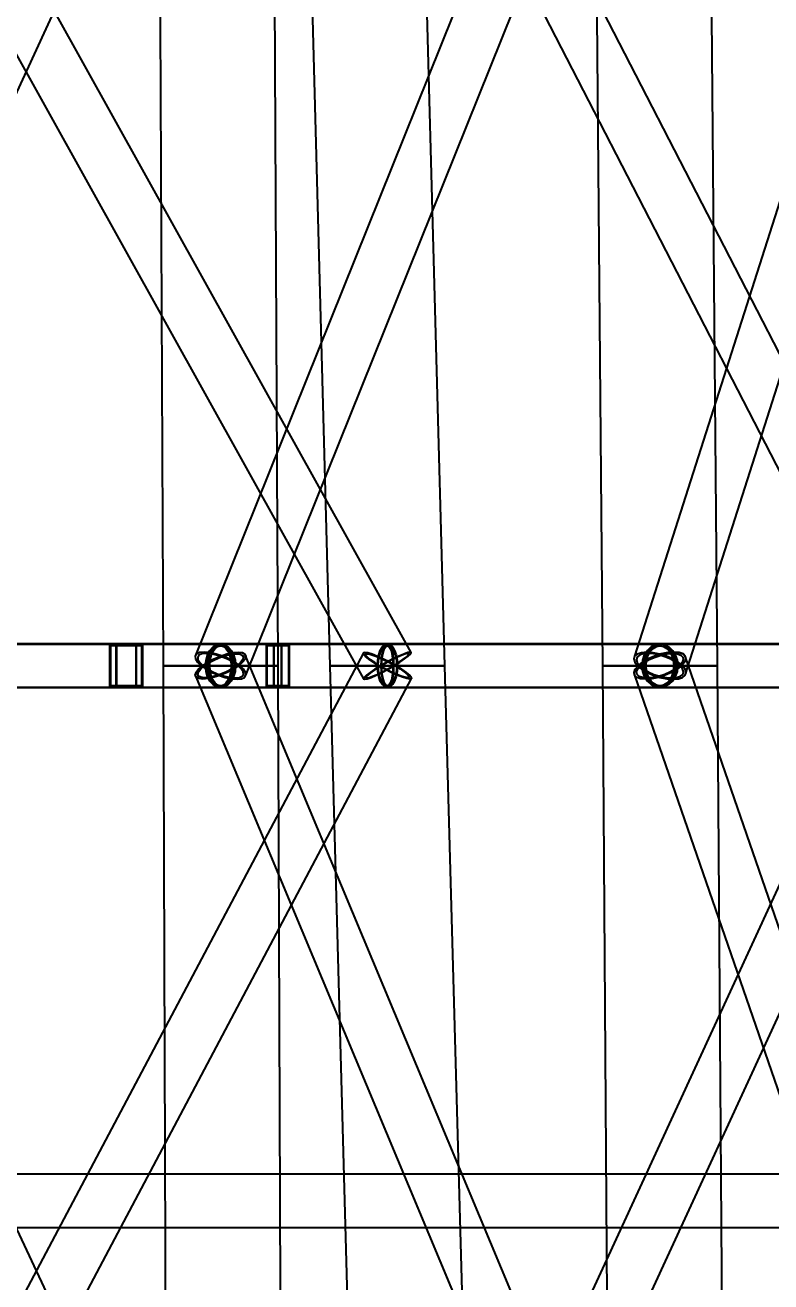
# Model space of a CAD drawing. Header units: millimetres. Extents: x -123812 to 252100, y -3000 to 639000.
# Drawn here: x 7765 to 14736, y 174243 to 185986 of the extents above; entities that cross this region are included whole.
import ezdxf

# ---------------------------------------------------------------- set-up
doc = ezdxf.new("R2010")
doc.units = ezdxf.units.MM
doc.layers.add('D-STR-DIM', color=7, linetype='Continuous', lineweight=13)
doc.layers.add('D-STR-STRC', color=7, linetype='Continuous', lineweight=25)
doc.styles.add('OpenSansCondensed-Light', font='OpenSansCondensed-Light.ttf')
doc.styles.add('TOWER_UNICODE', font='Arial Unicode.ttf')
doc.dimstyles.new('EZDXF', dxfattribs={"dimtxt": 0.25, "dimasz": 0.175, "dimexe": 0.375, "dimexo": 0.125, "dimgap": 0.1, "dimtad": 1, "dimlfac": 100, "dimzin": 12, "dimdsep": 46, "dimtxsty": 'OpenSansCondensed-Light', "dimblk": 'ARCHTICK', "dimcen": 2.5, "dimazin": 3, "dimtfac": 0.5, "dimtmove": 2, "dimatfit": 3})

# ---------------------------------------------------------------- blocks, each defined once
blk = doc.blocks.new('_ARCHTICK')
at = {"color": 0, "linetype": 'BYBLOCK', "const_width": 0.15}
blk.add_lwpolyline([(-0.5, -0.5), (0.5, 0.5)], dxfattribs=at)

msp = doc.modelspace()

# ---------------------------------------------------------------- linework, layer by layer
at = {"layer": 'D-STR-STRC'}
for points in [[(9315, 190108.4), (4707.9, 180108.4), (4705.9, 180088.5), (4719.7, 180062.6), (4748.3, 180032.4), (4789.8, 180000), (4841.3, 179967.6), (4899.5, 179937.4), (4960.2, 179911.5), (5019.3, 179891.6), (5072.9, 179879.1), (5117.3, 179874.8), (5149.4, 179879.1), (5167.1, 179891.6), (9774.2, 189891.6)], [(5363.1, 189877.8), (10928.7, 179877.8), (10937.8, 179873.4), (10961.4, 179877.8), (10997.9, 179890.4), (11044.9, 179910.5), (11099.1, 179936.7), (11156.9, 179967.2), (11214.3, 180000), (11267.3, 180032.8), (11312.4, 180063.3), (11346.6, 180089.5), (11367.4, 180109.6), (11373.4, 180122.2), (5807.9, 190122.2)], [(13375.5, 190089.5), (9354.4, 180089.5), (9357.4, 180063.3), (9376.5, 180032.8), (9410.2, 180000), (9456.3, 179967.2), (9511.6, 179936.7), (9572.3, 179910.5), (9634.4, 179890.4), (9693.5, 179877.8), (9745.7, 179873.4), (9787.5, 179877.8), (9815.8, 179890.4), (9828.9, 179910.5), (13850.1, 189910.5)], [(10659.9, 189879.1), (15816, 179879.1), (15836.3, 179874.8), (15870.4, 179879.1), (15915.8, 179891.6), (15969.5, 179911.5), (16027.9, 179937.4), (16086.9, 179967.6), (16142.6, 180000), (16191.1, 180032.4), (16229.1, 180062.6), (16254.1, 180088.5), (16264.3, 180108.4), (16259.1, 180120.9), (11103, 190120.9)], [(16654, 190089.3), (13462.4, 180089.3), (13454.3, 180063.1), (13462.9, 180032.7), (13487.4, 180000), (13526.4, 179967.3), (13577.1, 179936.9), (13636, 179910.7), (13699.2, 179890.6), (13762.4, 179878), (13821.1, 179873.7), (13871.6, 179878), (13910.2, 179890.6), (13934.4, 179910.7), (17125.9, 189910.7)], [(4937.5, 179796.8), (9591.6, 179796.8), (9619.8, 179803.7), (9646.1, 179824), (9668.7, 179856.3), (9686, 179898.4), (9696.9, 179947.4), (9700.6, 180000), (9696.9, 180052.6), (9686, 180101.6), (9668.7, 180143.7), (9646.1, 180176), (9619.8, 180196.3), (9591.6, 180203.2), (4937.5, 180203.2)], [(5717.2, 179796.8), (11151.1, 179796.8), (11165.9, 179803.7), (11179.8, 179824), (11191.8, 179856.3), (11200.9, 179898.4), (11206.6, 179947.4), (11208.6, 180000), (11206.6, 180052.6), (11200.9, 180101.6), (11191.8, 180143.7), (11179.8, 180176), (11165.9, 180196.3), (11151.1, 180203.2), (5717.2, 180203.2)], [(16037.5, 180203.2), (11151.1, 180203.2), (11126.7, 180196.3), (11104, 180176), (11084.5, 180143.7), (11069.6, 180101.6), (11060.2, 180052.6), (11057, 180000), (11060.2, 179947.4), (11069.6, 179898.4), (11084.5, 179856.3), (11104, 179824), (11126.7, 179803.7), (11151.1, 179796.8), (16037.5, 179796.8)], [(17031, 180203.2), (13698.4, 180203.2), (13655.6, 180196.3), (13615.7, 180176), (13581.4, 180143.7), (13555.1, 180101.6), (13538.5, 180052.6), (13532.9, 180000), (13538.5, 179947.4), (13555.1, 179898.4), (13581.4, 179856.3), (13615.7, 179824), (13655.6, 179803.7), (13698.4, 179796.8), (17031, 179796.8)], [(4706.4, 179895.9), (9396.2, 169895.9), (9406.6, 169883.9), (9431.9, 169879.8), (9470.6, 169883.9), (9520, 169895.9), (9576.7, 169915), (9636.8, 169939.9), (9696.3, 169968.9), (9751.1, 170000), (9797.5, 170031.1), (9832.2, 170060.1), (9853, 170085), (9858.5, 170104.1), (5168.6, 180104.1)], [(6075.3, 169880.4), (11375, 179880.4), (11373.4, 179892.7), (11356.6, 179912.4), (11325.7, 179938.1), (11283, 179967.9), (11231.3, 180000), (11174.1, 180032.1), (11115.3, 180061.9), (11059, 180087.6), (11009, 180107.3), (10968.6, 180119.6), (10940.7, 180123.9), (10927.1, 180119.6), (5627.3, 170119.6)], [(14006, 170087.6), (9828.1, 180087.6), (9819.6, 180107.3), (9795.5, 180119.6), (9757.5, 180123.9), (9708.2, 180119.6), (9651, 180107.3), (9589.7, 180087.6), (9528.6, 180061.9), (9471.7, 180032.1), (9423, 180000), (9385.9, 179967.9), (9362.7, 179938.1), (9355.1, 179912.4), (13533, 169912.4)], [(11657.9, 169895.9), (16269, 179895.9), (16265.5, 179915), (16246.4, 179939.9), (16213, 179968.9), (16167.7, 180000), (16113.6, 180031.1), (16054.2, 180060.1), (15993.7, 180085), (15936.2, 180104.1), (15885.6, 180116.1), (15845.4, 180120.2), (15818.2, 180116.1), (15806, 180104.1), (11194.9, 170104.1)], [(17394.2, 170089.6), (13935.5, 180089.6), (13914.4, 180109.8), (13878.7, 180122.4), (13830.6, 180126.8), (13773.5, 180122.4), (13711.3, 180109.8), (13648.3, 180089.6), (13588.6, 180063.4), (13536.4, 180032.8), (13495.3, 180000), (13468, 179967.2), (13456.4, 179936.6), (13461.3, 179910.4), (16920, 169910.4)]]:
    msp.add_lwpolyline(points, dxfattribs=at)
for points in [[(9007.7, 190000), (9053.9, 180000), (10129.4, 180000), (10081.4, 190000)], [(10344.6, 190000), (10613.3, 180000), (11688.8, 180000), (11418.3, 190000)], [(13075.9, 190000), (13160.6, 180000), (14236.2, 180000), (14149.6, 190000)], [(-94, 179800), (8803.6, 179800), (8803.6, 180200), (-94, 180200)], [(-36, 179800), (10161.7, 179800), (10161.7, 180200), (-36, 180200)], [(8557.3, 179800), (15530, 179800), (15530, 180200), (8557.3, 180200)], [(8557.3, 180200), (8862, 180200), (8862, 179800), (8557.3, 179800)], [(8566.4, 180188), (8852.9, 180188), (8852.9, 179812), (8566.4, 179812)], [(8615.7, 180200), (8803.6, 180200), (8803.6, 179800), (8615.7, 179800)], [(8621.3, 180188), (8798, 180188), (8798, 179812), (8621.3, 179812)], [(9451.6, 180000), (9456.4, 179947.4), (9470.4, 179898.4), (9492.6, 179856.3), (9521.6, 179824), (9555.4, 179803.7), (9591.6, 179796.8), (13698.4, 179796.8), (13734.6, 179803.7), (13768.4, 179824), (13797.4, 179856.3), (13819.6, 179898.4), (13833.6, 179947.4), (13838.4, 180000), (13833.6, 180052.6), (13819.6, 180101.6), (13797.4, 180143.7), (13768.4, 180176), (13734.6, 180196.3), (13698.4, 180203.2), (9591.6, 180203.2), (9555.4, 180196.3), (9521.6, 180176), (9492.6, 180143.7), (9470.4, 180101.6), (9456.4, 180052.6)], [(9731.6, 180000), (9726.9, 179947.4), (9712.9, 179898.4), (9690.6, 179856.3), (9661.6, 179824), (9627.9, 179803.7), (9591.6, 179796.8), (9555.4, 179803.7), (9521.6, 179824), (9492.6, 179856.3), (9470.4, 179898.4), (9456.4, 179947.4), (9451.6, 180000), (9456.4, 180052.6), (9470.4, 180101.6), (9492.6, 180143.7), (9521.6, 180176), (9555.4, 180196.3), (9591.6, 180203.2), (9627.9, 180196.3), (9661.6, 180176), (9690.6, 180143.7), (9712.9, 180101.6), (9726.9, 180052.6)], [(9720.6, 180000), (9716.2, 179951.5), (9703.3, 179906.4), (9682.8, 179867.6), (9656.1, 179837.9), (9625, 179819.2), (9591.6, 179812.8), (9558.3, 179819.2), (9527.2, 179837.9), (9500.4, 179867.6), (9479.9, 179906.4), (9467.1, 179951.5), (9462.7, 180000), (9467.1, 180048.5), (9479.9, 180093.6), (9500.4, 180132.4), (9527.2, 180162.1), (9558.3, 180180.8), (9591.6, 180187.2), (9625, 180180.8), (9656.1, 180162.1), (9682.8, 180132.4), (9703.3, 180093.6), (9716.2, 180048.5)], [(9700.6, 180000), (9696.9, 179947.4), (9686, 179898.4), (9668.7, 179856.3), (9646.1, 179824), (9619.8, 179803.7), (9591.6, 179796.8), (9563.4, 179803.7), (9537.2, 179824), (9514.6, 179856.3), (9497.3, 179898.4), (9486.4, 179947.4), (9482.7, 180000), (9486.4, 180052.6), (9497.3, 180101.6), (9514.6, 180143.7), (9537.2, 180176), (9563.4, 180196.3), (9591.6, 180203.2), (9619.8, 180196.3), (9646.1, 180176), (9668.7, 180143.7), (9686, 180101.6), (9696.9, 180052.6)], [(9692, 180000), (9688.6, 179951.5), (9678.5, 179906.4), (9662.6, 179867.6), (9641.8, 179837.9), (9617.6, 179819.2), (9591.6, 179812.8), (9565.7, 179819.2), (9541.5, 179837.9), (9520.7, 179867.6), (9504.7, 179906.4), (9494.7, 179951.5), (9491.3, 180000), (9494.7, 180048.5), (9504.7, 180093.6), (9520.7, 180132.4), (9541.5, 180162.1), (9565.7, 180180.8), (9591.6, 180187.2), (9617.6, 180180.8), (9641.8, 180162.1), (9662.6, 180132.4), (9678.5, 180093.6), (9688.6, 180048.5)], [(10019.8, 179800), (18602.4, 179800), (18602.4, 180200), (10019.8, 180200)], [(10019.8, 180200), (10231.6, 180200), (10231.6, 179800), (10019.8, 179800)], [(10026.1, 180188), (10225.2, 180188), (10225.2, 179812), (10026.1, 179812)], [(10089.7, 180200), (10161.7, 180200), (10161.7, 179800), (10089.7, 179800)], [(10091.8, 180188), (10159.5, 180188), (10159.5, 179812), (10091.8, 179812)], [(11245.1, 180000), (11241.9, 179947.4), (11232.5, 179898.4), (11217.6, 179856.3), (11198.1, 179824), (11175.4, 179803.7), (11151.1, 179796.8), (11126.7, 179803.7), (11104, 179824), (11084.5, 179856.3), (11069.6, 179898.4), (11060.2, 179947.4), (11057, 180000), (11060.2, 180052.6), (11069.6, 180101.6), (11084.5, 180143.7), (11104, 180176), (11126.7, 180196.3), (11151.1, 180203.2), (11175.4, 180196.3), (11198.1, 180176), (11217.6, 180143.7), (11232.5, 180101.6), (11241.9, 180052.6)], [(11237.7, 180000), (11234.8, 179951.5), (11226.1, 179906.4), (11212.3, 179867.6), (11194.4, 179837.9), (11173.5, 179819.2), (11151.1, 179812.8), (11128.6, 179819.2), (11107.7, 179837.9), (11089.8, 179867.6), (11076, 179906.4), (11067.3, 179951.5), (11064.4, 180000), (11067.3, 180048.5), (11076, 180093.6), (11089.8, 180132.4), (11107.7, 180162.1), (11128.6, 180180.8), (11151.1, 180187.2), (11173.5, 180180.8), (11194.4, 180162.1), (11212.3, 180132.4), (11226.1, 180093.6), (11234.8, 180048.5)], [(11208.6, 180000), (11206.6, 179947.4), (11200.9, 179898.4), (11191.8, 179856.3), (11179.8, 179824), (11165.9, 179803.7), (11151.1, 179796.8), (11136.2, 179803.7), (11122.3, 179824), (11110.4, 179856.3), (11101.2, 179898.4), (11095.5, 179947.4), (11093.5, 180000), (11095.5, 180052.6), (11101.2, 180101.6), (11110.4, 180143.7), (11122.3, 180176), (11136.2, 180196.3), (11151.1, 180203.2), (11165.9, 180196.3), (11179.8, 180176), (11191.8, 180143.7), (11200.9, 180101.6), (11206.6, 180052.6)], [(11204.1, 180000), (11202.3, 179951.5), (11197, 179906.4), (11188.5, 179867.6), (11177.6, 179837.9), (11164.8, 179819.2), (11151.1, 179812.8), (11137.3, 179819.2), (11124.5, 179837.9), (11113.6, 179867.6), (11105.1, 179906.4), (11099.8, 179951.5), (11098, 180000), (11099.8, 180048.5), (11105.1, 180093.6), (11113.6, 180132.4), (11124.5, 180162.1), (11137.3, 180180.8), (11151.1, 180187.2), (11164.8, 180180.8), (11177.6, 180162.1), (11188.5, 180132.4), (11197, 180093.6), (11202.3, 180048.5)], [(13863.9, 180000), (13858.3, 179947.4), (13841.7, 179898.4), (13815.4, 179856.3), (13781.1, 179824), (13741.2, 179803.7), (13698.4, 179796.8), (13655.6, 179803.7), (13615.7, 179824), (13581.4, 179856.3), (13555.1, 179898.4), (13538.5, 179947.4), (13532.9, 180000), (13538.5, 180052.6), (13555.1, 180101.6), (13581.4, 180143.7), (13615.7, 180176), (13655.6, 180196.3), (13698.4, 180203.2), (13741.2, 180196.3), (13781.1, 180176), (13815.4, 180143.7), (13841.7, 180101.6), (13858.3, 180052.6)], [(13850.9, 180000), (13845.7, 179951.5), (13830.4, 179906.4), (13806.2, 179867.6), (13774.6, 179837.9), (13737.9, 179819.2), (13698.4, 179812.8), (13658.9, 179819.2), (13622.2, 179837.9), (13590.6, 179867.6), (13566.4, 179906.4), (13551.1, 179951.5), (13545.9, 180000), (13551.1, 180048.5), (13566.4, 180093.6), (13590.6, 180132.4), (13622.2, 180162.1), (13658.9, 180180.8), (13698.4, 180187.2), (13737.9, 180180.8), (13774.6, 180162.1), (13806.2, 180132.4), (13830.4, 180093.6), (13845.7, 180048.5)], [(13838.4, 180000), (13833.6, 179947.4), (13819.6, 179898.4), (13797.4, 179856.3), (13768.4, 179824), (13734.6, 179803.7), (13698.4, 179796.8), (13662.2, 179803.7), (13628.4, 179824), (13599.4, 179856.3), (13577.2, 179898.4), (13563.2, 179947.4), (13558.4, 180000), (13563.2, 180052.6), (13577.2, 180101.6), (13599.4, 180143.7), (13628.4, 180176), (13662.2, 180196.3), (13698.4, 180203.2), (13734.6, 180196.3), (13768.4, 180176), (13797.4, 180143.7), (13819.6, 180101.6), (13833.6, 180052.6)], [(13827.4, 180000), (13823, 179951.5), (13810.1, 179906.4), (13789.6, 179867.6), (13762.9, 179837.9), (13731.8, 179819.2), (13698.4, 179812.8), (13665, 179819.2), (13633.9, 179837.9), (13607.2, 179867.6), (13586.7, 179906.4), (13573.8, 179951.5), (13569.4, 180000), (13573.8, 180048.5), (13586.7, 180093.6), (13607.2, 180132.4), (13633.9, 180162.1), (13665, 180180.8), (13698.4, 180187.2), (13731.8, 180180.8), (13762.9, 180162.1), (13789.6, 180132.4), (13810.1, 180093.6), (13823, 180048.5)], [(9410.2, 180000), (9456.3, 179967.2), (9511.6, 179936.7), (9572.3, 179910.5), (9634.4, 179890.4), (9693.5, 179877.8), (9745.7, 179873.4), (9787.5, 179877.8), (9815.8, 179890.4), (9828.9, 179910.5), (9825.8, 179936.7), (9806.8, 179967.2), (9773.1, 180000), (9727, 180032.8), (9671.7, 180063.3), (9611, 180089.5), (9548.9, 180109.6), (9489.7, 180122.2), (9437.5, 180126.6), (9395.8, 180122.2), (9367.4, 180109.6), (9354.4, 180089.5), (9357.4, 180063.3), (9376.5, 180032.8)], [(9760.2, 180000), (9711.6, 179967.9), (9654.7, 179938.1), (9593.6, 179912.4), (9532.3, 179892.7), (9475.1, 179880.4), (9425.8, 179876.1), (9387.8, 179880.4), (9363.7, 179892.7), (9355.1, 179912.4), (9362.7, 179938.1), (9385.9, 179967.9), (9423, 180000), (9471.7, 180032.1), (9528.6, 180061.9), (9589.7, 180087.6), (9651, 180107.3), (9708.2, 180119.6), (9757.5, 180123.9), (9795.5, 180119.6), (9819.6, 180107.3), (9828.1, 180087.6), (9820.6, 180061.9), (9797.4, 180032.1)], [(9428, 180000), (9469.6, 179970.5), (9519.4, 179943), (9574.2, 179919.3), (9630.2, 179901.2), (9683.5, 179889.8), (9730.6, 179885.9), (9768.2, 179889.8), (9793.8, 179901.2), (9805.6, 179919.3), (9802.8, 179943), (9785.6, 179970.5), (9755.2, 180000), (9713.7, 180029.5), (9663.8, 180057), (9609.1, 180080.7), (9553.1, 180098.8), (9499.8, 180110.2), (9452.7, 180114.1), (9415.1, 180110.2), (9389.5, 180098.8), (9377.7, 180080.7), (9380.5, 180057), (9397.7, 180029.5)], [(9743.6, 180000), (9699.8, 179971.1), (9648.5, 179944.2), (9593.4, 179921), (9538.1, 179903.3), (9486.5, 179892.1), (9442.1, 179888.3), (9407.9, 179892.1), (9386.1, 179903.3), (9378.4, 179921), (9385.2, 179944.2), (9406.1, 179971.1), (9439.6, 180000), (9483.5, 180028.9), (9534.8, 180055.8), (9589.9, 180079), (9645.1, 180096.7), (9696.7, 180107.9), (9741.2, 180111.7), (9775.4, 180107.9), (9797.1, 180096.7), (9804.9, 180079), (9798, 180055.8), (9777.2, 180028.9)], [(11231.3, 180000), (11283, 179967.9), (11325.7, 179938.1), (11356.6, 179912.4), (11373.4, 179892.7), (11375, 179880.4), (11361.5, 179876.1), (11333.5, 179880.4), (11293.1, 179892.7), (11243.1, 179912.4), (11186.8, 179938.1), (11128, 179967.9), (11070.8, 180000), (11019.1, 180032.1), (10976.4, 180061.9), (10945.5, 180087.6), (10928.7, 180107.3), (10927.1, 180119.6), (10940.7, 180123.9), (10968.6, 180119.6), (11009, 180107.3), (11059, 180087.6), (11115.3, 180061.9), (11174.1, 180032.1)], [(11087.8, 180000), (11034.8, 179967.2), (10989.7, 179936.7), (10955.5, 179910.5), (10934.7, 179890.4), (10928.7, 179877.8), (10937.8, 179873.4), (10961.4, 179877.8), (10997.9, 179890.4), (11044.9, 179910.5), (11099.1, 179936.7), (11156.9, 179967.2), (11214.3, 180000), (11267.3, 180032.8), (11312.4, 180063.3), (11346.6, 180089.5), (11367.4, 180109.6), (11373.4, 180122.2), (11364.4, 180126.6), (11340.7, 180122.2), (11304.2, 180109.6), (11257.2, 180089.5), (11203, 180063.3), (11145.2, 180032.8)], [(11223.4, 180000), (11270, 179971.1), (11308.5, 179944.2), (11336.3, 179921), (11351.5, 179903.3), (11353, 179892.1), (11340.7, 179888.3), (11315.6, 179892.1), (11279.2, 179903.3), (11234, 179921), (11183.3, 179944.2), (11130.3, 179971.1), (11078.7, 180000), (11032.1, 180028.9), (10993.6, 180055.8), (10965.8, 180079), (10950.6, 180096.7), (10949.1, 180107.9), (10961.4, 180111.7), (10986.5, 180107.9), (11022.9, 180096.7), (11068.1, 180079), (11118.8, 180055.8), (11171.8, 180028.9)], [(11094.1, 180000), (11046.2, 179970.5), (11005.5, 179943), (10974.8, 179919.3), (10956, 179901.2), (10950.5, 179889.8), (10958.7, 179885.9), (10980, 179889.8), (11013, 179901.2), (11055.4, 179919.3), (11104.2, 179943), (11156.3, 179970.5), (11208, 180000), (11255.9, 180029.5), (11296.6, 180057), (11327.3, 180080.7), (11346.1, 180098.8), (11351.6, 180110.2), (11343.4, 180114.1), (11322.1, 180110.2), (11289.1, 180098.8), (11246.7, 180080.7), (11197.9, 180057), (11145.8, 180029.5)], [(13487.4, 180000), (13526.4, 179967.3), (13577.1, 179936.9), (13636, 179910.7), (13699.2, 179890.6), (13762.4, 179878), (13821.1, 179873.7), (13871.6, 179878), (13910.2, 179890.6), (13934.4, 179910.7), (13942.5, 179936.9), (13933.9, 179967.3), (13909.4, 180000), (13870.4, 180032.7), (13819.7, 180063.1), (13760.8, 180089.3), (13697.6, 180109.4), (13634.4, 180122), (13575.7, 180126.3), (13525.2, 180122), (13486.6, 180109.4), (13462.4, 180089.3), (13454.3, 180063.1), (13462.9, 180032.7)], [(13901.5, 180000), (13860.4, 179967.2), (13808.2, 179936.6), (13748.5, 179910.4), (13685.5, 179890.2), (13623.3, 179877.6), (13566.2, 179873.2), (13518.2, 179877.6), (13482.4, 179890.2), (13461.3, 179910.4), (13456.4, 179936.6), (13468, 179967.2), (13495.3, 180000), (13536.4, 180032.8), (13588.6, 180063.4), (13648.3, 180089.6), (13711.3, 180109.8), (13773.5, 180122.4), (13830.6, 180126.8), (13878.7, 180122.4), (13914.4, 180109.8), (13935.5, 180089.6), (13940.4, 180063.4), (13928.8, 180032.8)], [(13508.2, 180000), (13543.3, 179970.5), (13589, 179943.1), (13642.2, 179919.5), (13699.1, 179901.4), (13756.1, 179890), (13809.1, 179886.1), (13854.5, 179890), (13889.3, 179901.4), (13911.1, 179919.5), (13918.4, 179943.1), (13910.8, 179970.5), (13888.6, 180000), (13853.5, 180029.5), (13807.8, 180056.9), (13754.6, 180080.5), (13697.7, 180098.6), (13640.7, 180110), (13587.7, 180113.9), (13542.3, 180110), (13507.5, 180098.6), (13485.7, 180080.5), (13478.4, 180056.9), (13486, 180029.5)], [(13881.5, 180000), (13844.4, 179970.4), (13797.4, 179942.9), (13743.6, 179919.2), (13686.7, 179901), (13630.7, 179889.6), (13579.2, 179885.7), (13535.9, 179889.6), (13503.6, 179901), (13484.7, 179919.2), (13480.2, 179942.9), (13490.7, 179970.4), (13515.3, 180000), (13552.4, 180029.6), (13599.4, 180057.1), (13653.2, 180080.8), (13710.1, 180099), (13766.1, 180110.4), (13817.6, 180114.3), (13860.9, 180110.4), (13893.2, 180099), (13912.1, 180080.8), (13916.6, 180057.1), (13906.1, 180029.6)], [(9053.9, 180000), (9088.6, 170000), (10166.1, 170000), (10129.4, 180000)], [(10129.4, 180000), (10111.1, 180000), (10057.4, 180000), (9971.9, 180000), (9860.5, 180000), (9730.8, 180000), (9591.6, 180000), (9452.4, 180000), (9322.7, 180000), (9211.4, 180000), (9125.9, 180000), (9072.2, 180000), (9053.9, 180000), (9072.2, 180000), (9125.9, 180000), (9211.4, 180000), (9322.7, 180000), (9452.4, 180000), (9591.6, 180000), (9730.8, 180000), (9860.5, 180000), (9971.9, 180000), (10057.4, 180000), (10111.1, 180000)], [(10613.3, 180000), (10887.7, 170000), (11965.2, 170000), (11688.8, 180000)], [(11688.8, 180000), (11670.5, 180000), (11616.8, 180000), (11531.3, 180000), (11419.9, 180000), (11290.2, 180000), (11151.1, 180000), (11011.9, 180000), (10882.2, 180000), (10770.8, 180000), (10685.3, 180000), (10631.6, 180000), (10613.3, 180000), (10631.6, 180000), (10685.3, 180000), (10770.8, 180000), (10882.2, 180000), (11011.9, 180000), (11151.1, 180000), (11290.2, 180000), (11419.9, 180000), (11531.3, 180000), (11616.8, 180000), (11670.5, 180000)], [(13160.6, 180000), (13230.7, 170000), (14308.2, 170000), (14236.2, 180000)], [(14236.2, 180000), (14217.9, 180000), (14164.1, 180000), (14078.7, 180000), (13967.3, 180000), (13837.6, 180000), (13698.4, 180000), (13559.2, 180000), (13429.5, 180000), (13318.1, 180000), (13232.7, 180000), (13178.9, 180000), (13160.6, 180000), (13178.9, 180000), (13232.7, 180000), (13318.1, 180000), (13429.5, 180000), (13559.2, 180000), (13698.4, 180000), (13837.6, 180000), (13967.3, 180000), (14078.7, 180000), (14164.1, 180000), (14217.9, 180000)], [(5244.4, 174750), (18914.5, 174750), (18914.5, 175250), (5244.4, 175250)], [(5244.4, 174750), (15556, 174750), (15556, 175250), (5244.4, 175250)]]:
    msp.add_lwpolyline(points, close=True, dxfattribs=at)

# ---------------------------------------------------------------- dimensions: what is measured, and where the dimension line sits
at = {"layer": 'D-STR-DIM'}
for base, p2 in [((187000, 0), (0, 450000)), ((250000, 0), (0, 375000)), ((124000, 0), (0, 350000))]:
    msp.add_linear_dim(base=base, p1=(0, 0), p2=p2, angle=90, dimstyle='EZDXF', override={"dimtxt": 8400, "dimasz": 3750, "dimexe": 2100, "dimexo": 1800, "dimgap": 2100, "dimtad": 1, "dimdec": 0, "dimlfac": 1, "dimlunit": 2, "dimtxsty": 'TOWER_UNICODE', "dimclrd": 7, "dimclre": 7, "dimclrt": 7}, dxfattribs=at).render()

doc.saveas('drawing.dxf')
